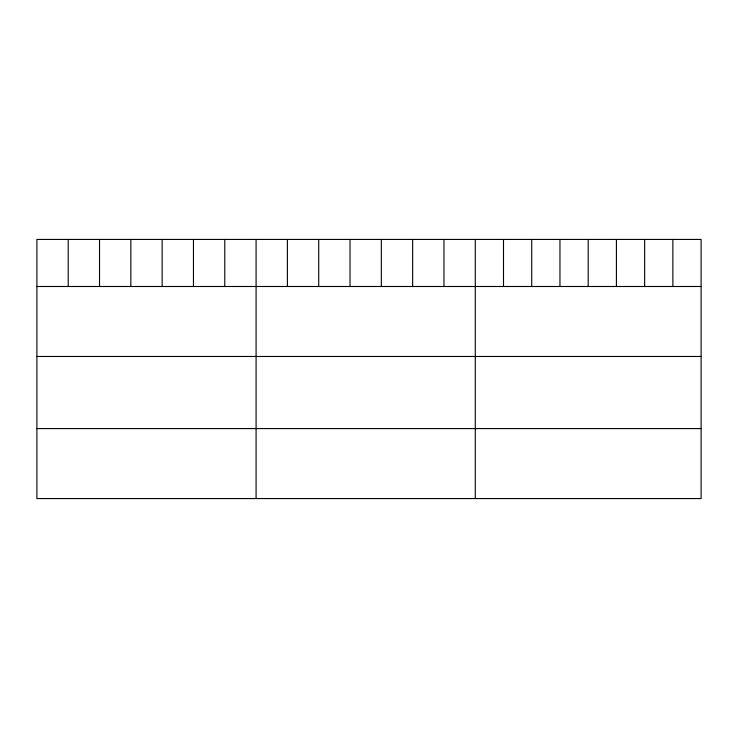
<?xml version="1.0" encoding="UTF-8"?>
<svg xmlns="http://www.w3.org/2000/svg" width="738" height="738" viewBox="0 0 738 738"><rect width="100%" height="100%" fill="white"/><g stroke="black" fill="none" stroke-linecap="round" stroke-linejoin="round"><path stroke-width="1.11" d="M701.1 286.492L701.1 498.565L36.9 498.565L36.9 239.435L701.1 239.435L701.1 286.492L36.9 286.492M36.9 356.472L701.1 356.472M36.9 428.575L701.1 428.575M672.871 239.435L672.871 286.492M644.643 239.435L644.643 286.492M616.415 239.435L616.415 286.492M588.186 239.435L588.186 286.492M559.957 239.435L559.957 286.492M531.729 239.435L531.729 286.492M503.5 239.435L503.5 286.492M475.272 239.435L475.272 498.565M443.962 239.435L443.962 286.492M412.643 239.435L412.643 286.492M381.334 239.435L381.334 286.492M350.024 239.435L350.024 286.492M318.715 239.435L318.715 286.492M287.396 239.435L287.396 286.492M256.086 239.435L256.086 498.565M224.776 239.435L224.776 286.492M193.457 239.435L193.457 286.492M162.148 239.435L162.148 286.492M130.838 239.435L130.838 286.492M99.529 239.435L99.529 286.492M68.21 239.435L68.21 286.492"/></g></svg>
